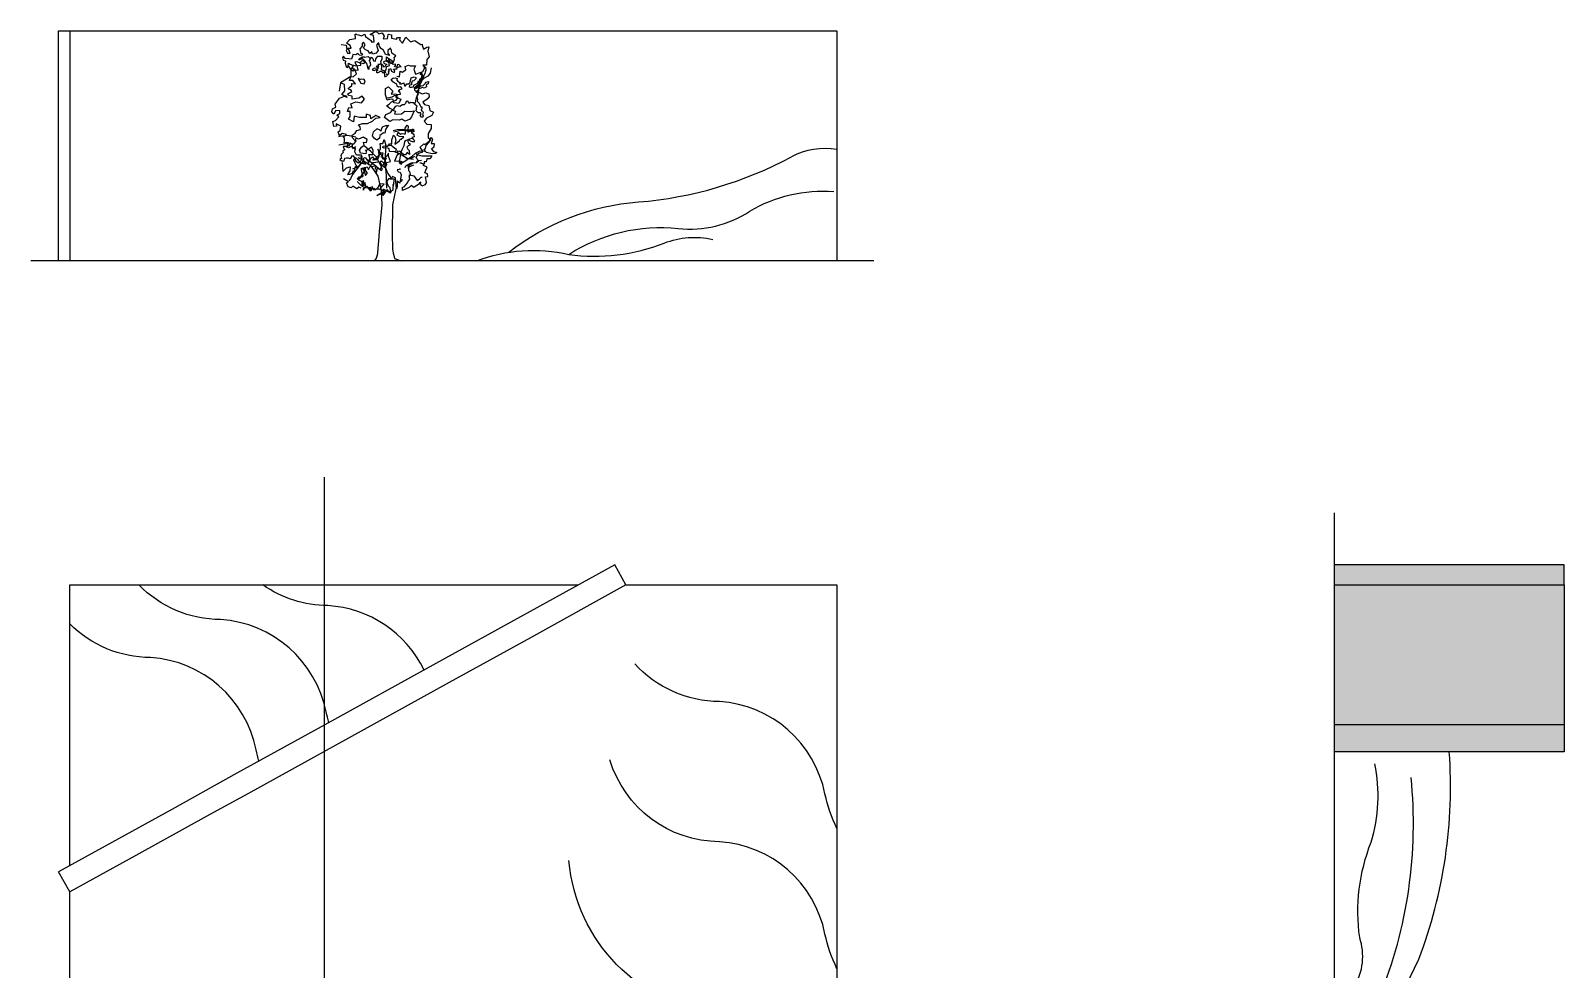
# Model space of a CAD drawing. Header units: millimetres. Extents: x 2906 to 6904, y -357 to 4168.
# Drawn here: x 2906 to 6904, y 1722 to 4168 of the extents above; entities that cross this region are included whole.
import ezdxf

# ---------------------------------------------------------------- set-up
doc = ezdxf.new("R2010")
doc.units = ezdxf.units.MM
for name, color, linetype in [('A-FLOOR-LEVL', 1, 'Continuous'), ('A-WALL-FULL-EXTR', 1, 'Continuous'), ('ALBERO_PRUNUS', 116, 'Continuous'), ('RETINO', 20, 'Continuous')]:
    doc.layers.add(name, color=color, linetype=linetype)
doc.layers.add('nplt', color=6, linetype='Continuous', plot=False)

msp = doc.modelspace()

# ---------------------------------------------------------------- hatches: boundary and pattern name
at = {"layer": 'RETINO'}
h = msp.add_hatch(dxfattribs=at)
h.set_pattern_fill('GRAVEL', color=256, scale=2, angle=65)
h.set_pattern_definition([(203.01279, (54.618, 30.5828), (-561.544554, -242.6118586), [6.83443, -676.60967]), (159.96974, (48.3276, 27.911), (573.9542357, -211.58765405), [11.7281, -1161.08098]), (107.510447, (37.309, 31.928), (224.2452714, -721.1348683), [8.26963, -818.69446]), (242.27369, (13.986, 28.7908), (475.4205896, 899.3397039), [10.6801, -1057.32875]), (267.833654, (9.017, 19.337), (27.4259144, 659.8302655), [10.47267, -1036.79615]), (332.27369, (8.621, 8.8718), (-899.3397039, 475.4205896), [10.6801, -1057.32875]), (12.69424, (18.0749, 3.9029), (-813.2157395, -181.3072558), [14.12387, -1398.2623]), (47.255328, (31.8535, 7.0066), (794.60121847, 862.60652885), [13.3344, -1320.10513]), (96.429566, (40.904, 16.7992), (-89.2263847, 770.2777241), [10.71626, -1060.9109]), (150.23636, (39.704, 27.448), (484.9757837, -282.1995203), [12.23427, -599.47874]), (197.397438, (29.0837, 33.5214), (-788.64431163, -248.81669907), [15.82156, -1566.33545]), (113.814075, (59.351, 7.076), (-193.469003, 426.5256674), [5.4001, -534.61132]), (146.469234, (57.1708, 12.0164), (555.5876472, -371.1779711), [10.27364, -1017.09278]), (200, (48.607, 17.69), (-21.469, -46.04044), [7.1842, -64.65786]), (178.19859, (47.96, 24.719), (273.140193, -15.2641673), [3.86883, -383.01245]), (266.80141, (44.093, 24.841), (18.366587, 159.590314), [5.4713, -268.09506]), (5.96376, (43.788, 19.378), (181.059322, 27.673848), [8.8864, -287.32596]), (136.56505, (52.626, 20.301), (70.611863, -88.97845), [6.42574, -154.21796]), (351.38954, (17.39, 37.2928), (524.8113789, -76.5687702), [9.00176, -891.17653]), (45.346176, (26.2902, 35.945), (-420.320827, -420.5687606), [7.55198, -747.6443]), (268.19859, (56.92, 29.509), (15.2641673, 273.140193), [7.7376, -379.14367]), (318.61046, (56.677, 21.7755), (-395.9973328, 352.8113837), [9.00176, -891.17653]), (314.443955, (4.079, 8.7477), (-187.2641625, 199.4259096), [8.6807, -425.3547]), (269.77514, (10.1574, 2.5502), (5.9569064, 613.7898299), [7.27344, -720.07187]), (41.80141, (35.9115, -16.746), (199.4259096, 187.2641625), [7.7376, -379.14367]), (352.354025, (41.6796, -11.5883), (-684.4016934, 94.9353577), [8.51565, -843.04752]), (44.443955, (13.352, -6.226), (-199.4259096, -187.2641625), [4.34035, -429.69504]), (76.30993, (33.149, -15.458), (39.835595, 205.63075), [2.5903, -256.4399]), (140.96376, (33.762, -12.941), (116.6523, -110.447459), [10.47267, -198.9811]), (161.009006, (25.6275, -6.3452), (481.8733635, -168.6496414), [9.70534, -960.8273]), (278.69007, (41.856, 15.234), (-3.10242, 113.54988), [7.32648, -175.83553]), (328.157227, (42.9628, 7.992), (739.7493895, -457.05400196), [12.79114, -1266.32018]), (35.945396, (53.829, 1.2434), (-334.4447962, -236.4070183), [5.23016, -517.78785]), (65, (58.063, 4.314), (-24.57143, 67.50944), [3.048, -47.752]), (95.256437, (25.3508, -4.5346), (33.8786884, -408.1590799), [7.05734, -698.6788]), (23.01279, (24.7042, 2.493), (561.544554, 242.6118586), [13.66886, -669.77524]), (335, (37.285, 7.837), (67.50944, 24.57143), [13.208, -37.592]), (300.304846, (49.2558, 2.255), (310.1213022, -536.9731259), [8.0322, -795.18633]), (229.0546, (53.309, -4.68), (-131.9164664, -162.6927346), [7.39658, -362.433]), (182.645975, (48.4616, -10.2667), (-1089.458353, -52.4932095), [12.0429, -1192.2493]), (150.42608, (36.4315, -10.8226), (-577.05665486, 325.13753564), [12.7406, -1261.31693])])
h.paths.add_polyline_path([(6903.8, 2289.2), (6903.8, 2359.4), (6303.8, 2359.4), (6303.8, 2289.2)])
h.paths.add_polyline_path([(6303.8, 2723.8), (6303.8, 2359.4), (6903.8, 2359.4), (6903.8, 2723.8)])
h.paths.add_polyline_path([(6903.8, 2723.8), (6903.8, 2776.3), (6303.8, 2776.3), (6303.8, 2723.8)])

# ---------------------------------------------------------------- linework, layer by layer
for points in [[(4152.4, 3590.5, -0.149117), (4490.6, 3721.5, 0.103172), (4889.3, 3839.3)], [(4308.7, 3584.9, -0.170184), (4593.9, 3652.4, 0.175211), (4780.1, 3697.4, -0.154696), (4999.4, 3748.5, -0.214023)], [(4068, 3567.8, -0.150074), (4308.7, 3584.9, 0.127854), (4557.2, 3614.6, -0.146894), (4683.8, 3624.2, -1.059222)], [(3683, 2365, -0.017303), (3675.9, 2392.7, 0.340587), (3400.6, 2633.3, -0.200147), (3187.8, 2723.8, -0.200147)], [(3931.3, 2502, 0.270407), (3680.5, 2669.9, -0.151531), (3510.8, 2723.8, -0.151531)], [(3500.9, 2264.7, -0.018179), (3493.3, 2293.8, 0.340587), (3218.1, 2534.4, -0.197305), (3007.6, 2622.5, -0.197305)], [(5007.6, 2089, -0.057831), (4976.4, 2179.2, 0.340587), (4701.2, 2419.8, -0.209952), (4480.5, 2518.5)], [(5007.6, 1723.8, -0.057831), (4976.4, 1814.1, 0.340587), (4701.2, 2054.6, -0.328806), (4415.6, 2268.2)], [(6356.2, 1676.8, 0.220449), (6370.3, 1804.9, -0.127854), (6400.1, 2053.4, 0.127321), (6409.7, 2257.7)], [(6320.9, 1168.4, 0.170184), (6388.4, 1453.6, -0.103105), (6421.7, 1649.2, 0.12252), (6504.4, 2222.4, 0.214023)], [(5007.6, 1273.2, -0.057831), (4976.4, 1363.4, 0.340587), (4701.2, 1604, -0.357305), (4308.9, 2005.8)], [(6321.4, 1071.8, 0.119345), (6410.9, 1350.3, -0.093968), (6524.6, 1749)]]:
    msp.add_lwpolyline(points, format="xyb")
for centre, radius, start, end in [((4977.1, 3672.4), 188.5, 80.716, 117.7697), ((5346.3, 2197.7), 1260.8, 339.1528, 4.1601)]:
    msp.add_arc(centre, radius, start, end)
at = {"layer": 'A-FLOOR-LEVL'}
msp.add_line((3471.8, 2179.4), (3372.5, 2125.2), dxfattribs=at)
for points in [[(3007.6, 3567.8), (2978.6, 3567.8), (2978.6, 4167.8), (5007.6, 4167.8), (5007.6, 3567.8)], [(3007.6, 4167.8), (3007.6, 3567.8)], [(5103.8, 3567.8), (2905.8, 3567.8)], [(6303.8, 2911.5), (6303.8, 723.8)], [(6303.8, 2723.8), (6903.8, 2723.8), (6903.8, 2776.3), (6303.8, 2776.3), (6303.8, 2723.8)], [(6903.8, 2723.8), (6903.8, 2289.2), (6303.8, 2289.2)], [(6903.8, 2359.4), (6303.8, 2359.4)]]:
    msp.add_lwpolyline(points, dxfattribs=at)
at = {"layer": 'A-WALL-FULL-EXTR'}
for p, q in [((4428.6, 2776.3), (3962.4, 2519.1)), ((4457.6, 2723.8), (4428.6, 2776.3)), ((3007.6, 1992.3), (3007.6, 2723.8)), ((3007.6, 2723.8), (4333.4, 2723.8)), ((4457.6, 2723.8), (4208.6, 2586.3)), ((4457.6, 2723.8), (5007.6, 2723.8)), ((5007.6, 2723.8), (5007.6, 723.8)), ((4208.6, 2586.3), (3996.7, 2469.3)), ((3962.4, 2519.1), (3672.9, 2359.4)), ((3996.7, 2469.3), (3701.2, 2306.1)), ((3672.9, 2359.4), (3443.5, 2232.9)), ((3701.2, 2306.1), (3471.8, 2179.4)), ((3443.5, 2232.9), (3273.5, 2139)), ((3273.5, 2139), (2978.6, 1976.3)), ((3372.5, 2125.2), (3179.7, 2018.8)), ((3179.7, 2018.8), (3007.6, 1923.8)), ((3007.6, 1923.8), (2978.6, 1976.3)), ((3007.6, 723.8), (3007.6, 1923.8))]:
    msp.add_line(p, q, dxfattribs=at)
at = {"layer": 'ALBERO_PRUNUS'}
for p, q in [((3752.7, 4147.4), (3751.4, 4158.6)), ((3751.4, 4158.6), (3760.8, 4157)), ((3768.1, 4154.6), (3776.9, 4158.6)), ((3776.9, 4158.6), (3779, 4153)), ((3791.2, 4158.3), (3805.6, 4166.6)), ((3799.4, 4155.4), (3791.2, 4158.3)), ((3805.6, 4166.6), (3813.1, 4159.3)), ((3813.1, 4159.3), (3821.8, 4162)), ((3821.8, 4162), (3827, 4153.4)), ((3837.6, 4157.8), (3838.3, 4158.5)), ((3838.3, 4158.5), (3846.8, 4157.4)), ((3715.2, 4131.8), (3727.8, 4129.7)), ((3727.8, 4129.7), (3729.8, 4117.8)), ((3729.4, 4135.7), (3737.9, 4144.6)), ((3738.8, 4129.2), (3729.4, 4135.7)), ((3733.8, 4122.6), (3741.4, 4122.7)), ((3738.4, 4109.6), (3733.8, 4122.6)), ((3737.9, 4144.6), (3752.7, 4147.4)), ((3741.4, 4122.7), (3738.8, 4129.2)), ((3760.8, 4157), (3768.1, 4154.6)), ((3779, 4153), (3788.4, 4146.1)), ((3788.4, 4146.1), (3793.5, 4142.6)), ((3793.5, 4142.6), (3793.6, 4139)), ((3793.6, 4139), (3801.6, 4138.4)), ((3801.6, 4138.4), (3799.4, 4155.4)), ((3827, 4153.4), (3824.8, 4147)), ((3824.8, 4147), (3836, 4147.3)), ((3836, 4147.3), (3837.6, 4157.8)), ((3846.8, 4157.4), (3846.5, 4148.2)), ((3846.5, 4148.2), (3859, 4145.7)), ((3859, 4145.7), (3862, 4150.3)), ((3862, 4150.3), (3868.9, 4149.7)), ((3868.9, 4149.7), (3867.2, 4144.3)), ((3867.2, 4144.3), (3874.8, 4135.5)), ((3874.8, 4135.5), (3883.4, 4150.7)), ((3883.4, 4150.7), (3889.7, 4144.7)), ((3889.7, 4144.7), (3896.1, 4138.5)), ((3896.1, 4138.5), (3901, 4140.9)), ((3901, 4140.9), (3907.3, 4142.3)), ((3907.3, 4142.3), (3911.1, 4140.1)), ((3911.1, 4140.1), (3923, 4132.1)), ((3923, 4132.1), (3926.1, 4132.8)), ((3926.1, 4132.8), (3926.2, 4130.2)), ((3926.2, 4130.2), (3929.6, 4119.8)), ((3929.6, 4119.8), (3938.2, 4125)), ((3938.2, 4125), (3943.8, 4125.7)), ((3943.8, 4125.7), (3941, 4114.9)), ((3729.8, 4117.8), (3727.8, 4116.3)), ((3727.8, 4116.3), (3731.8, 4109)), ((3729.8, 4117.8), (3729.8, 4117.8)), ((3731.8, 4109), (3738.4, 4109.6)), ((3938.3, 4093), (3937.4, 4077.9)), ((3944.4, 4099.3), (3938.3, 4093)), ((3941, 4114.9), (3944.4, 4099.3)), ((3937.4, 4077.9), (3928.5, 4077.9)), ((3928.5, 4077.9), (3934, 4072.7)), ((3791.9, 3833.7), (3796.6, 3839.2)), ((3796.6, 3839.2), (3800.3, 3833.7)), ((3806.8, 3832.7), (3808.8, 3840.7)), ((3818.2, 3839), (3822.6, 3838.3)), ((3822.6, 3838.3), (3822.6, 3833.7)), ((3717.6, 3824.4), (3719.5, 3801.1)), ((3719.5, 3801.1), (3728.8, 3810.4)), ((3728.8, 3810.4), (3739, 3813.2)), ((3738.1, 3803), (3731.6, 3792.8)), ((3739, 3813.2), (3738.1, 3803)), ((3744.6, 3796.5), (3747.4, 3803.9)), ((3747.4, 3803.9), (3749.2, 3800.2)), ((3748.3, 3830.9), (3752.9, 3837.4)), ((3755.7, 3813.2), (3748.3, 3830.9)), ((3749.2, 3800.2), (3752.9, 3814.2)), ((3752.9, 3837.4), (3757.6, 3831.8)), ((3752.9, 3814.2), (3755.7, 3813.2)), ((3757.6, 3831.8), (3764.1, 3824.4)), ((3764.1, 3824.4), (3779.8, 3819.7)), ((3773.3, 3835.5), (3778, 3837.4)), ((3775.2, 3827.2), (3773.3, 3835.5)), ((3779.8, 3819.7), (3775.2, 3827.2)), ((3778, 3837.4), (3784.5, 3829)), ((3784.5, 3829), (3789.1, 3826.2)), ((3789.1, 3826.2), (3791.9, 3833.7)), ((3800.3, 3833.7), (3806.8, 3832.7)), ((3822.6, 3833.7), (3832.8, 3836.5)), ((3826.3, 3822.5), (3822.6, 3815.1)), ((3822.6, 3815.1), (3826.3, 3815.1)), ((3830, 3830), (3826.3, 3822.5)), ((3826.3, 3815.1), (3830.9, 3810.4)), ((3832.8, 3836.5), (3830, 3830)), ((3830.9, 3810.4), (3835.5, 3799.3)), ((3835.5, 3799.3), (3836.5, 3795.6)), ((3734.4, 3774.2), (3721.4, 3781.6)), ((3728.8, 3771.4), (3734.4, 3774.2)), ((3733.4, 3761.2), (3728.8, 3771.4)), ((3731.6, 3792.8), (3738.1, 3793.7)), ((3740.9, 3758.4), (3733.4, 3761.2)), ((3738.1, 3793.7), (3744.6, 3796.5)), ((3745.5, 3763), (3740.9, 3758.4)), ((3755.7, 3755.6), (3745.5, 3763)), ((3761.3, 3760.3), (3755.7, 3755.6)), ((3767.8, 3764), (3756.9, 3775.3)), ((3766.9, 3757.5), (3761.3, 3760.3)), ((3771.5, 3769.6), (3767.8, 3764)), ((3774.3, 3777), (3768.7, 3775.1)), ((3768.7, 3775.1), (3771.5, 3769.6)), ((3773.3, 3773.3), (3774.3, 3777)), ((3774.3, 3764), (3773.3, 3773.3)), ((3782.6, 3762.1), (3774.3, 3764)), ((3792.8, 3750), (3782.6, 3762.1)), ((3795.6, 3762.1), (3792.8, 3750)), ((3800.3, 3751.9), (3795.6, 3762.1)), ((3816.1, 3768.6), (3809.6, 3757.5)), ((3827.2, 3767.7), (3816.1, 3768.6)), ((3818.8, 3758.4), (3823.5, 3764.9)), ((3819.8, 3751.9), (3818.8, 3758.4)), ((3823.5, 3764.9), (3827.2, 3767.7)), ((3836.5, 3795.6), (3844.8, 3784.4)), ((3844.8, 3784.4), (3842, 3781.6)), ((3842, 3781.6), (3853.2, 3781.6)), ((3853.2, 3781.6), (3849.5, 3759.3)), ((3849.5, 3759.3), (3849.5, 3751.9)), ((3804.9, 3752.8), (3800.3, 3751.9)), ((3809.6, 3757.5), (3804.9, 3752.8)), ((3825.3, 3751.9), (3819.8, 3751.9)), ((3835.5, 3753.8), (3823.5, 3738)), ((3823.5, 3738), (3825.3, 3751.9)), ((3841.1, 3746.3), (3835.5, 3753.8)), ((3843, 3751), (3841.1, 3746.3)), ((3845.8, 3749.1), (3843, 3751)), ((3849.5, 3751.9), (3845.8, 3749.1))]:
    msp.add_line(p, q, dxfattribs=at)
at = {"layer": 'ALBERO_PRUNUS', "ltscale": 0.1}
for p, q in [((3756.2, 4157.8), (3751.4, 4158.6)), ((3809.1, 4132.8), (3814.2, 4132.8)), ((3875.5, 4136.8), (3873.7, 4136.8)), ((3718.7, 4098.4), (3720.6, 4091.1)), ((3720.6, 4091.1), (3726.1, 4089.4)), ((3726.1, 4089.4), (3725.7, 4083.6)), ((3725.7, 4083.6), (3728.2, 4074.2)), ((3740.6, 4048.4), (3713.1, 4032)), ((3728.2, 4074.2), (3731.8, 4071.6)), ((3731.8, 4071.6), (3733.6, 4076.1)), ((3733.6, 4076.1), (3740.2, 4066.1)), ((3740.2, 4066.1), (3740.6, 4048.4)), ((3929.4, 3816.6), (3929.7, 3819.9)), ((3939.3, 3812.3), (3929.4, 3816.6)), ((3931.2, 3820.1), (3929.7, 3820.2)), ((3936.5, 3826.4), (3931.2, 3826.4)), ((3931.2, 3826.4), (3931.2, 3820.1)), ((3933, 3797.9), (3935.9, 3804.5)), ((3935.9, 3804.5), (3939.3, 3812.3)), ((3938.6, 3834.3), (3936.5, 3826.4)), ((3947.2, 3834.3), (3938.6, 3834.3)), ((3939.9, 3794.9), (3933, 3797.9)), ((3935.3, 3787.5), (3940.9, 3788.3)), ((3937.3, 3773.5), (3935.3, 3787.5)), ((3935.3, 3787.5), (3935.3, 3787.5)), ((3940.9, 3788.3), (3939.9, 3794.9))]:
    msp.add_line(p, q, dxfattribs=at)
at = {"layer": 'ALBERO_PRUNUS'}
for points in [[(3807.2, 4131.6), (3808.2, 4126.3), (3812, 4116.4), (3806.3, 4109.5), (3796.5, 4106.6), (3795, 4112.4), (3789.7, 4108.8), (3785.5, 4115.4), (3778.2, 4118), (3773.6, 4123.4), (3777.5, 4131), (3773.7, 4138.3), (3770.2, 4134.6), (3770.3, 4127.4), (3764.1, 4120.9), (3765.3, 4111), (3770.8, 4106.5), (3769, 4103), (3762.7, 4103.8), (3758.2, 4108.1), (3753.2, 4104.9), (3745.5, 4106.1), (3744.3, 4101.1), (3742.2, 4093.4), (3735, 4094.2), (3725.9, 4095.8), (3720.9, 4101.5), (3718.7, 4098.4), (3720.6, 4091.1), (3726.1, 4089.4), (3725.7, 4083.6), (3728.2, 4074.2), (3731.8, 4071.6), (3733.6, 4076.1), (3733.9, 4082.9), (3738.8, 4080.7), (3745.7, 4077.7), (3744.4, 4070), (3750.4, 4066.1), (3759.9, 4065), (3758.9, 4069.4), (3756.9, 4076.6), (3753.3, 4080.9), (3751.8, 4086.8), (3755.8, 4087.4), (3763.6, 4084.4), (3770.6, 4090.9), (3775.6, 4087.7), (3781.6, 4082.9), (3783.1, 4075.2), (3785, 4068.2), (3788.3, 4067.8), (3788, 4075.8), (3792.1, 4077.3), (3791.5, 4083.2), (3789.1, 4089.8), (3793.9, 4098.5), (3798, 4095.4), (3799.5, 4089.6), (3804.9, 4088.8), (3805.2, 4094.6), (3810.5, 4101.1), (3820.9, 4101.7), (3821.5, 4093.1), (3817.6, 4086.4), (3819.5, 4080.1), (3820.5, 4072.8), (3819.7, 4066.5), (3826.2, 4064), (3831.1, 4062.7), (3832.4, 4067.7), (3834.5, 4074.5), (3840.8, 4077.3), (3839.7, 4085.4), (3833.7, 4090.3), (3833.6, 4099.3), (3842.7, 4093.1), (3846.8, 4090.9), (3851.8, 4086.1), (3853.9, 4093.8), (3853.5, 4097), (3857.4, 4102), (3847.3, 4109), (3846.7, 4115.8), (3843.8, 4122), (3836.8, 4116.4), (3836.5, 4109.7), (3841.5, 4103), (3830.7, 4105.5), (3825.5, 4116.7), (3820, 4120.2), (3815, 4126.9), (3813.8, 4135.8), (3809.1, 4132.8)], [(3821.9, 3826.9), (3805.8, 3824.2), (3796.9, 3823.9), (3794.5, 3817.7), (3786.4, 3818.1), (3786.4, 3828), (3791.1, 3834.4), (3787.3, 3845.6), (3798, 3845.3), (3798.8, 3856.5), (3794.3, 3864.4), (3778.2, 3854.3), (3781.2, 3857.4), (3779.8, 3846.7), (3766, 3849), (3762.6, 3856.9), (3768.6, 3864.6), (3774.8, 3869.6), (3773.4, 3877.4), (3781, 3876.1), (3782.7, 3884.4), (3772.6, 3890.2), (3760.7, 3885.6), (3753.8, 3888.8), (3751.4, 3881.1), (3744.6, 3889.1), (3744.2, 3895.4), (3751.7, 3900.7), (3755.9, 3907.6), (3765.3, 3910.7), (3765, 3917), (3760.7, 3922.6), (3771.1, 3926), (3784.2, 3925.6), (3796.7, 3932), (3805.3, 3939.8), (3817.2, 3941.8), (3805.9, 3946.6), (3792.8, 3938.2), (3791.4, 3947.1), (3780.1, 3950.5), (3780.2, 3941.8), (3762.9, 3941.4), (3749, 3944.8), (3747.3, 3930.5), (3734.2, 3937.1), (3738.9, 3944.6), (3738.6, 3957.3), (3731.9, 3957.7), (3735.3, 3967.9), (3743.5, 3967.1), (3740.8, 3977.2), (3753.2, 3982.4), (3768.2, 3980.3), (3775.7, 3989.1), (3769.9, 3997.2), (3761.1, 3992.1), (3743.6, 3989), (3744.2, 3997.4), (3734.7, 3999), (3732.8, 4003.3), (3743.4, 4009.1), (3740, 4013.4), (3733.8, 4015.8), (3738.1, 4020.3), (3743.1, 4025.4), (3742.8, 4030.3), (3752.8, 4029.2), (3745.7, 4038.5), (3737, 4038.3), (3740.6, 4048.4), (3746.2, 4047.9), (3754.9, 4055.5), (3749.6, 4068.1), (3745.9, 4062.8), (3740.2, 4066.1), (3746.9, 4077.8), (3753.8, 4076.2), (3766.3, 4077.7), (3765.4, 4084.5), (3774.3, 4082.4), (3778.5, 4087.9), (3770.8, 4095.3), (3760.9, 4091.3), (3763.9, 4095.1), (3770.1, 4100.1), (3776.4, 4099.3), (3776, 4098.9), (3786, 4100.8), (3791.3, 4094.5), (3791.3, 4094.5), (3791.3, 4094.5), (3791.3, 4094.5), (3791.3, 4094.5), (3791.3, 4094.5), (3791.3, 4094.5)], [(3860.6, 4049.6), (3867.5, 4047.6), (3868.6, 4062.7), (3874.3, 4059.9), (3883.4, 4065.7), (3882.2, 4074.3), (3890.4, 4077.6), (3895.3, 4076.5), (3908.9, 4076.5), (3905, 4067.8), (3908.9, 4054.8), (3923.6, 4059.8), (3928.7, 4046.4), (3920.9, 4037.2), (3914.7, 4035.5), (3915.9, 4026.8), (3905.8, 4018.4), (3907.6, 4012.2), (3913.5, 4009.6), (3926.7, 4003.4), (3935.6, 4005.6), (3943.4, 4003.3), (3944.8, 3995.7), (3939.5, 3989.3), (3928, 3981.2), (3932.7, 3975.6), (3943.6, 3973.1), (3946.2, 3960.3), (3955.5, 3955.6), (3951.7, 3946.8), (3937.9, 3940.3), (3931.5, 3932.3), (3938.7, 3924.1), (3950, 3923), (3950.2, 3912.6), (3942.2, 3900.3), (3942.2, 3888.8), (3948.4, 3882.1), (3932.9, 3870.3), (3930.4, 3872.9), (3920.5, 3863.7), (3923.3, 3859.1), (3927.6, 3853.7), (3926.4, 3850.8), (3925.8, 3850.4), (3915.8, 3848), (3909.9, 3837.1), (3912.6, 3834.8), (3916.5, 3826.7), (3911.9, 3823.8), (3902.2, 3822.9), (3889.2, 3813.8), (3890.7, 3811.4), (3890.3, 3803.9), (3893.2, 3800.6), (3894.9, 3793.2), (3891.5, 3788.1)], [(3949.4, 4071.4), (3947.5, 4057.5), (3941, 4049), (3931.2, 4044.4), (3925.9, 4037.7), (3917.8, 4021.9), (3916.5, 4010.3), (3914, 4002), (3910.4, 3993), (3908.6, 3984.8), (3906.8, 3978.1), (3906.4, 3977.4)], [(3752.5, 3866.1), (3747.5, 3860.3), (3742.7, 3867.1), (3734.4, 3862.4), (3730.2, 3864.5), (3734.6, 3875.7), (3729.3, 3876.9), (3723, 3874.8), (3723.5, 3880.9), (3724, 3888.1), (3720.7, 3891.7), (3729.1, 3897.2), (3717.8, 3899.9), (3711.2, 3894.2), (3707.6, 3904.3), (3712.2, 3907.5), (3714.1, 3918.9), (3702.1, 3925.3), (3702.6, 3918.8), (3696.1, 3917.8), (3693.8, 3931), (3700.2, 3934.1), (3708.9, 3943.2), (3703.9, 3948), (3712.1, 3951.9), (3711.9, 3958.9), (3701.2, 3959.7), (3696.1, 3950.4), (3691.1, 3956.2), (3692.8, 3964), (3701.1, 3968.7), (3699.2, 3976.8), (3711.1, 3992.2), (3728.2, 3998.9), (3729.6, 3993.4), (3716.9, 4001.6), (3724.6, 4011.1), (3724.1, 4028), (3713.1, 4032), (3709.9, 4010.3)], [(3858.5, 3998.1), (3855, 3998.7), (3847.3, 3995), (3837.7, 3992.4), (3833.4, 3993)], [(3770.7, 3761.1), (3769.8, 3771.3), (3768.9, 3775), (3762.4, 3777.8), (3757.7, 3780.6), (3762.4, 3787.1), (3768.9, 3787.1), (3772.6, 3789.9), (3769.8, 3796.4), (3768, 3805.6), (3771.7, 3810.3), (3778.2, 3790.8), (3783.8, 3797.3), (3778.2, 3803.8), (3775.4, 3811.2), (3782.8, 3813.1), (3786.5, 3806.6), (3791.2, 3814.9), (3795.8, 3814), (3802.3, 3815.9), (3806.1, 3814), (3803.3, 3808.4), (3808.8, 3806.6), (3804.2, 3799.1), (3807, 3797.3), (3809.8, 3809.4), (3817.2, 3806.6), (3820, 3811.2), (3820.9, 3818.6), (3817.2, 3824.2), (3820, 3828.8), (3830.2, 3818.6), (3826.5, 3811.2), (3831.1, 3814), (3833.9, 3818.6), (3833, 3824.2), (3844.2, 3827), (3838.6, 3840.9), (3838.6, 3848.3), (3833.9, 3841.8), (3825.6, 3833.5), (3821.9, 3839.1), (3824.6, 3848.3), (3818.1, 3849.3), (3815.3, 3845.6), (3809.8, 3831.6), (3800.5, 3830.7), (3797.7, 3831.6), (3807, 3836.3), (3814.4, 3844.6), (3813.5, 3849.3), (3813.5, 3855.8), (3818.1, 3859.5), (3818.1, 3866), (3817.2, 3874.3), (3823.7, 3874.3), (3827.4, 3884.5), (3832.1, 3866), (3837.6, 3867.8), (3841.4, 3873.4), (3846.9, 3873.4), (3846.9, 3883.6), (3851.6, 3895.7), (3855.3, 3892), (3858.1, 3883.6), (3855.3, 3872.5), (3867.4, 3880.8), (3869.2, 3885.5), (3872, 3885.5), (3878.5, 3891), (3867.4, 3892), (3860.9, 3895.7), (3863.7, 3903.1), (3870.2, 3898.5), (3873.9, 3900.3), (3879.5, 3899.4), (3883.2, 3899.4), (3883.2, 3905), (3882.3, 3914.3), (3886.9, 3921.7), (3889.7, 3918.9), (3888.8, 3908.7), (3888.8, 3903.1), (3894.3, 3906.8), (3900.8, 3911.5), (3903.6, 3911.5), (3904.6, 3904), (3898, 3902.2), (3902.7, 3899.4), (3904.6, 3896.6), (3905.5, 3891), (3899, 3889.2), (3902.7, 3885.5), (3906.4, 3881.8), (3903.6, 3877.1), (3896.2, 3879.9), (3892.5, 3883.6), (3889.7, 3884.5), (3888.8, 3879), (3891.5, 3874.3), (3894.3, 3874.3), (3894.3, 3869.7), (3889.7, 3867.8), (3886, 3864.1), (3888.8, 3859.5), (3892.5, 3855.8), (3893.4, 3845.6), (3886.9, 3850.2), (3883.2, 3844.6), (3878.5, 3844.6), (3868.3, 3853), (3860.9, 3853.9), (3863.7, 3845.6), (3860.9, 3844.6), (3854.4, 3827.9), (3865.5, 3828.8), (3873.9, 3827), (3868.3, 3821.4), (3872.8, 3820.4)], [(3709.1, 3892), (3711.9, 3893.3), (3731.3, 3895.4), (3753.5, 3891.1)], [(3754.2, 3881.9), (3746.6, 3871.6), (3738.4, 3874.9), (3709.4, 3869.9)], [(3850.8, 3907.5), (3861.5, 3910.4), (3873.9, 3911.4), (3888.4, 3909.9), (3895.3, 3910.8), (3904.3, 3906)], [(3900.7, 3903), (3895.4, 3906.5), (3890.4, 3906.4), (3877.5, 3907.6), (3865.1, 3907.3), (3859.3, 3905.6), (3852.4, 3903.8)], [(3899.2, 3886.8), (3893.2, 3884.9), (3884.8, 3881.6), (3880.6, 3878.7), (3878.9, 3868.2), (3873.9, 3859.4), (3870.7, 3851.7), (3868, 3836), (3866, 3825.5), (3869.2, 3821.3), (3883.7, 3829.8), (3890.6, 3835), (3901.3, 3841.9), (3909.3, 3849.1), (3912.1, 3844.9), (3925.8, 3842.2), (3941.4, 3841.4), (3951.5, 3842), (3947.2, 3834.3)], [(3764.2, 3839.3), (3764.5, 3839.3), (3769.2, 3837.1)], [(3780.8, 3831.8), (3788.5, 3828.6), (3800.4, 3820), (3812.7, 3809.4), (3820.6, 3803.8), (3822.9, 3806.9), (3806.9, 3838.4), (3792.6, 3853.2), (3775.9, 3867.4)], [(3809.5, 3859.4), (3816.8, 3848.4), (3824.5, 3835.3), (3829.3, 3830), (3831, 3825.8)], [(3835.6, 3868.7), (3845.5, 3869.9), (3849.8, 3866.2), (3854.8, 3861.9), (3858.5, 3860), (3856.6, 3852), (3841.2, 3853.2), (3840.6, 3860.6), (3831.9, 3862.5), (3827.6, 3861.9), (3823.9, 3863.7), (3825.1, 3867.4), (3831.3, 3868), (3836.9, 3867.4)], [(3834.2, 3757.4), (3833.1, 3773), (3833, 3790.8), (3831.4, 3807.5), (3830.8, 3831.2), (3831.9, 3867.4), (3831.8, 3873.1)], [(3904.1, 3832), (3889.1, 3834.4), (3866.9, 3847.1), (3854.4, 3852.2)], [(3884, 3835.1), (3899, 3836.9), (3907.4, 3841)], [(3909.3, 3849.1), (3921.1, 3854.8), (3933.5, 3853.7)], [(3810.6, 3587.8), (3811.8, 3601.1), (3813.6, 3620.2), (3815.2, 3644.1), (3815.2, 3644.1), (3822.3, 3713.8), (3820.6, 3751.8), (3811.5, 3788.5), (3801.4, 3804.2), (3792.2, 3816.1), (3777.1, 3826.2), (3766.7, 3822.8), (3760, 3813.3), (3753.2, 3804.6), (3744.9, 3793.1), (3739.4, 3781.7), (3735.2, 3776.5)], [(3745.7, 3808.2), (3755.9, 3812.2), (3764.3, 3818.3), (3771.5, 3826.2), (3772.9, 3830.2), (3771, 3831.1)], [(3769.9, 3831.6), (3759.2, 3836.7)], [(3760.6, 3780.9), (3763.7, 3782.6), (3770.4, 3794.4), (3777.6, 3802.8), (3779.3, 3811), (3767.3, 3808.3), (3766.5, 3807.7)], [(3868.9, 3808.4), (3867.4, 3806.6), (3860.9, 3805.6), (3863.7, 3800.1), (3869.2, 3799.1), (3872, 3792.6), (3868.3, 3770.4), (3860.9, 3775.9), (3860.9, 3762), (3859, 3755.5), (3857.2, 3784.3), (3848.8, 3788), (3846, 3782.4), (3838.6, 3781.5), (3833.9, 3775.9), (3834.9, 3768.5), (3838.6, 3762.9), (3842.3, 3759.2), (3844.2, 3744.4), (3825.6, 3754.6), (3828.4, 3746.2), (3823.7, 3743.4), (3816.3, 3740.7), (3807.9, 3738.8), (3826.5, 3749.9), (3814.4, 3754.6), (3807, 3754.6), (3803.3, 3753.7), (3801.4, 3756.4), (3797.7, 3754.6), (3789.3, 3753.7), (3792.1, 3759.2), (3774.5, 3757.4), (3773.5, 3752.7), (3773.5, 3758.3), (3779.1, 3761.1), (3778.2, 3766.6), (3776.5, 3772.3), (3770.7, 3761.1)], [(3881.6, 3811.2), (3884.1, 3815.4), (3894.4, 3821.9), (3901.2, 3824)], [(3903.9, 3817.4), (3891.9, 3812.1), (3888.6, 3809.1)], [(3911.4, 3827.4), (3917.6, 3829.5), (3924.4, 3830.8)], [(3929.7, 3819.9), (3929.5, 3820.1), (3923.6, 3822.7), (3920.6, 3822.4)], [(3850, 3764.8), (3853, 3769.4)], [(3874.2, 3780), (3871.4, 3774)], [(3937.3, 3773.5), (3933.3, 3766.4), (3925.9, 3762.7), (3922.2, 3769.2), (3923.1, 3772.9), (3919.4, 3771.1), (3916.6, 3767.4), (3908.3, 3761.8), (3904.5, 3759), (3898, 3764.6), (3892.5, 3759), (3874.8, 3751.6), (3874.8, 3759.9), (3879.4, 3760.9), (3887.8, 3771.1), (3888.7, 3773.9), (3894.3, 3781.3), (3893.4, 3785), (3893.4, 3792.4), (3904.5, 3789.6), (3912.9, 3777.6), (3919.4, 3782.2), (3924, 3785.9), (3926.3, 3786.2)], [(3858, 3756.5), (3857.6, 3755.7), (3849.2, 3714.4), (3848.8, 3712.4), (3847.7, 3641.6), (3847.7, 3641.6), (3847.8, 3626.3), (3848.6, 3610.4), (3848.9, 3599.6), (3850.8, 3587.8)], [(3801.7, 3567.8), (3806.6, 3573.8), (3810.2, 3584), (3810.6, 3587.8)], [(3850.8, 3587.8), (3851.2, 3585.6), (3854.2, 3574), (3871.5, 3567.8)]]:
    msp.add_lwpolyline(points, dxfattribs=at)
for points in [[(3865.6, 4079.5), (3861.5, 4078.8), (3860.8, 4075.4), (3858.2, 4072.6), (3853.8, 4073.6), (3856.9, 4077.2), (3856.9, 4080.3), (3850.7, 4080), (3849, 4081.5), (3843.5, 4082), (3846.7, 4083.6), (3851.9, 4085.1), (3851.7, 4086.7), (3847.1, 4086.7), (3840.7, 4084.3), (3839.9, 4085.3), (3841.9, 4089.2), (3841.9, 4091.5), (3839.9, 4094.1), (3838.2, 4092.8), (3836.1, 4087.5), (3836.6, 4085.6), (3835.9, 4086.3), (3832.7, 4088.2), (3830.6, 4088.7), (3827.5, 4087.9), (3825.8, 4086.5), (3826.5, 4083.1), (3828.4, 4082), (3832.2, 4080.8), (3834.4, 4080), (3831.6, 4079.3), (3830.3, 4075.2), (3828.9, 4073.6), (3827.3, 4072.4), (3824.3, 4077.1), (3821.9, 4080), (3816.9, 4080.5), (3815.2, 4080), (3811, 4079.8), (3811.7, 4077.4), (3812.6, 4074.5), (3809.8, 4074.5), (3806.6, 4075), (3811.7, 4071.6), (3812.1, 4070.2), (3810.2, 4069.7), (3801.6, 4070.6), (3799.7, 4068.3), (3796.4, 4066.8), (3797.5, 4064.9), (3801.4, 4064.4), (3806.7, 4066.4), (3809.5, 4066.3), (3809.8, 4065.2), (3810.2, 4063.7), (3807.4, 4062.3), (3807.3, 4059.7), (3809.2, 4058.4), (3814.8, 4061), (3816.7, 4062), (3817.7, 4062.5), (3821, 4062.2), (3821.7, 4060.4), (3822, 4059.1), (3826.1, 4059.1), (3827.9, 4061.3), (3829.1, 4061.6), (3831.1, 4057.9), (3827.3, 4057.3), (3828, 4054.1), (3828, 4048.8), (3831.1, 4048.3), (3833.9, 4050.3), (3835.6, 4052.2), (3832.7, 4055.5), (3838.5, 4054.8), (3839.4, 4056.1), (3839.4, 4059.9), (3837.3, 4060.6), (3840.2, 4062), (3839.9, 4065.2), (3838.2, 4068), (3842.8, 4068.7), (3844.7, 4068.8), (3845.9, 4064.6), (3846.6, 4062.2), (3851.2, 4060.1), (3853.1, 4058.7), (3854.5, 4060.1), (3854.8, 4063.4), (3852.2, 4066.1), (3851.7, 4067.5), (3856.9, 4068.5), (3859.5, 4068.3), (3860.3, 4068.8), (3862, 4071.8), (3868.2, 4074.2), (3871.8, 4073.6)], [(3766.1, 4030.8), (3774.9, 4029.8), (3777.9, 4036.8), (3774, 4041.7), (3765.9, 4040.8), (3759.5, 4043.3)], [(3935.1, 4072.4), (3935.5, 4065.4), (3934.2, 4059.9), (3933.7, 4056.5), (3931.1, 4050.5), (3926.5, 4044.9), (3926.9, 4042.6), (3925, 4036.5), (3921.4, 4033.4), (3916.8, 4026.6), (3913.8, 4022.8), (3908.2, 4018.3), (3911.9, 4018.1), (3917.3, 4020.9), (3922.9, 4024), (3928.9, 4024.8), (3934.9, 4031), (3936.5, 4034.1), (3942.5, 4035.5), (3942.3, 4029.2), (3936.6, 4026.6), (3937.8, 4021.6), (3931.4, 4017.8), (3927, 4019.4), (3920, 4016.9), (3917.6, 4017.1), (3915, 4011.8), (3910.1, 4008.6), (3914.8, 4006), (3915.9, 4002.3), (3912.3, 3995.1), (3913.8, 3989.8), (3912.9, 3984), (3918.4, 3978.8), (3920.5, 3974.8), (3922.9, 3969.8), (3925.3, 3969.5), (3925.4, 3965.5), (3923.8, 3961.1), (3926.9, 3958.1), (3929.3, 3955.1), (3927.5, 3947.7), (3929.1, 3946.7), (3927.8, 3942.6), (3924.5, 3942.5), (3921.1, 3946.5), (3923.4, 3951.6), (3921.9, 3953.6), (3919.9, 3953.6), (3915.6, 3953.8), (3911, 3958.8), (3911.2, 3963.8), (3911.9, 3967.2), (3913.5, 3971), (3910.8, 3972.9), (3907.3, 3976.2), (3904.3, 3979.9), (3899.5, 3979.8), (3896.1, 3981.1), (3892.2, 3978.2), (3888.7, 3984.3), (3885, 3983.2), (3882.7, 3978.1), (3879.4, 3974.7), (3874.7, 3974.6), (3867.7, 3970), (3861.6, 3972), (3856.3, 3970.5), (3851.1, 3961.7), (3841.9, 3965.1), (3833.3, 3972.1), (3840.3, 3976.6), (3846.3, 3982.8), (3858.6, 3986.7), (3863.9, 3993.5), (3857.8, 3994.7), (3864.1, 4001.3), (3869.8, 4002.4), (3869, 4006.4), (3864.9, 4009), (3868.2, 4014.5), (3873.9, 4016.3), (3870.7, 4021.3), (3865, 4020.9), (3860.9, 4023.4), (3860.1, 4028.8), (3855.4, 4031.4), (3849.6, 4034.3), (3845.4, 4041), (3849.7, 4044.2), (3856.1, 4045.3), (3861.6, 4043.4), (3860.6, 4039), (3863.4, 4034.3), (3869.2, 4032.7), (3867.2, 4029.3), (3872.2, 4029.1), (3878.3, 4031.9), (3879.4, 4026.8), (3880.8, 4023.5), (3883.1, 4024.5), (3886.1, 4029), (3890.4, 4029.4), (3895.1, 4032.9), (3896.3, 4037.6), (3897.9, 4044.8), (3905.3, 4047.6), (3909.6, 4045.9), (3909.4, 4042.3), (3904.4, 4037.1), (3900.4, 4036.3), (3898.5, 4030.9), (3898.9, 4026.6), (3893.5, 4025.8), (3892.3, 4022.4), (3895, 4020.4), (3898.7, 4020.8), (3903.4, 4021.6), (3905, 4026), (3908.3, 4027.4), (3915.3, 4031.3), (3920.6, 4037.4), (3920.2, 4041.8), (3924.8, 4045.3), (3926, 4050.7), (3922.3, 4053.6), (3924.5, 4059.4), (3928.2, 4061.1), (3932.4, 4069), (3932, 4072.7)], [(3870.4, 3989.7), (3865.6, 3978.4), (3852.4, 3980.1), (3851, 3988.8), (3845.4, 3989.3), (3835.5, 3986.6), (3830.8, 4000.8), (3830.4, 4017.1), (3838.5, 4021.6), (3850, 4010.6), (3845.7, 4003.7), (3859.5, 4002.7), (3857.8, 3994.6)], [(3898.9, 3943.3), (3893.4, 3936.3), (3881, 3932.3), (3873.4, 3937.2), (3866, 3934.5), (3850.3, 3936), (3841.7, 3930.9), (3828.3, 3941.3), (3831.3, 3949.4), (3843.7, 3954.7), (3849.2, 3960.4), (3856.8, 3958.1), (3853.8, 3951.2), (3860, 3950), (3872.5, 3951.5), (3881.1, 3957.9), (3895.5, 3957.6), (3905.5, 3959.1)], [(3839.6, 3920.5), (3835.3, 3917.3), (3831, 3910.4), (3829.4, 3900.9), (3825.5, 3902.1), (3816.3, 3895.1), (3815.3, 3887.5), (3808.5, 3883), (3802.1, 3886.6), (3797, 3894.1), (3799.3, 3904.1), (3807.9, 3911.8), (3809.8, 3912.4), (3814.2, 3910.7), (3818.6, 3906.4), (3822.8, 3917.1), (3831.4, 3921.1)], [(3957.5, 3874.3), (3956.6, 3864.2), (3950.4, 3859), (3956.1, 3853.5), (3964.3, 3850.7), (3961.2, 3847.5), (3952.4, 3847.3), (3938, 3850.1), (3930.4, 3858.7), (3934.7, 3860.8), (3937.1, 3868.3), (3945, 3877.8), (3949.8, 3890.3), (3953, 3884.7), (3950.1, 3874.2)], [(3770.1, 3838.5), (3768.5, 3843.1), (3765.4, 3843.1), (3759.2, 3843.1), (3755.3, 3843.9), (3750.6, 3852.5), (3751.4, 3857.9), (3753, 3859.4), (3750.6, 3862.6), (3746, 3863.3), (3743.6, 3863.3), (3744.4, 3868), (3744.4, 3872.7), (3737.4, 3871.9), (3734.3, 3868), (3732, 3866.4), (3725.8, 3865.7), (3720.3, 3865.7), (3722.7, 3859.4), (3725, 3857.9), (3723.4, 3856.3), (3719.5, 3854), (3720.3, 3850.1), (3715.7, 3846.2), (3714.1, 3841.6), (3715.7, 3834.6), (3711.8, 3832.3), (3716.4, 3828.4), (3722.7, 3828.4), (3725, 3835.4), (3728.9, 3836.2), (3733.5, 3836.2), (3737.4, 3834.6), (3740.5, 3835.4), (3744.4, 3842.4), (3746.8, 3841.6), (3749.9, 3836.2), (3753, 3827.6), (3760, 3823.7), (3765.4, 3826.1), (3767.7, 3829.2)]]:
    msp.add_lwpolyline(points, close=True, dxfattribs=at)
at = {"layer": 'nplt'}
msp.add_lwpolyline([(3670.5, 3004.5), (3670.5, -356.9)], dxfattribs=at)

doc.saveas('drawing.dxf')
